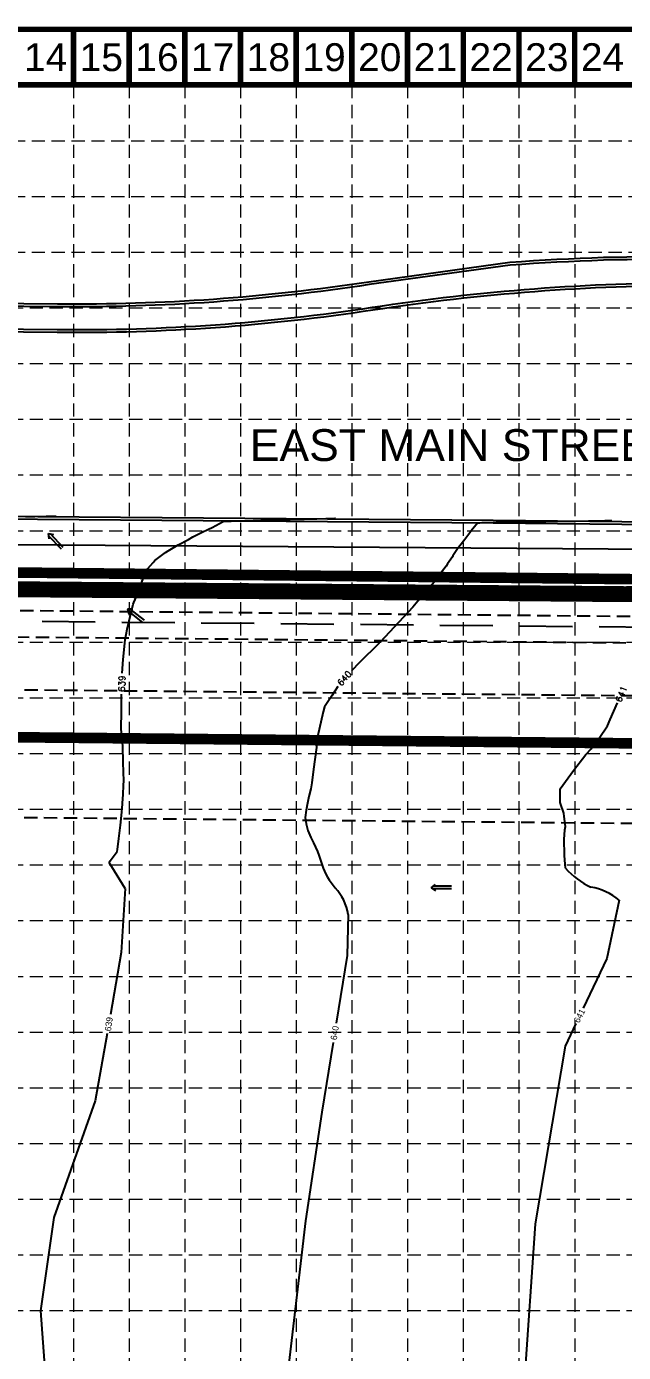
# Model space of a CAD drawing. Header units: feet. Extents: x 5061 to 5734, y 4682 to 5103.
# Drawn here: x 5209.9 to 5322.4, y 4853.1 to 5103 of the extents above; entities that cross this region are included whole.
import ezdxf
from ezdxf.enums import TextEntityAlignment as Align

# ---------------------------------------------------------------- set-up
doc = ezdxf.new("R2010")
doc.units = ezdxf.units.FT
doc.header["$LTSCALE"] = 20
doc.header["$MEASUREMENT"] = 0
for name, pattern in [('DASHDOT2', [0.5, 0.25, -0.125, 0, -0.125]), ('DASHED', [0.75, 0.5, -0.25]), ('HIDDEN', [0.1875, 0.125, -0.0625]), ('PHANTOM', [1.4375, 1, -0.0625, 0.125, -0.0625, 0.125, -0.0625])]:
    doc.linetypes.add(name, pattern=pattern)
for name, color, linetype in [('BASE', 7, 'Continuous'), ('E-BOUNDARY', 4, 'PHANTOM'), ('E-BOUNDARY-TXT', 2, 'Continuous'), ('E-ESMT', 2, 'HIDDEN'), ('E-PVMT', 2, 'Continuous'), ('EC', 35, 'Continuous'), ('GRID', 254, 'HIDDEN'), ('LIMITS OF DISTURBANCE', 1, 'HIDDEN'), ('P-EROSION', 4, 'DASHDOT2'), ('P-ESMT', 2, 'HIDDEN'), ('P-FLOW-ARROWS', 250, 'Continuous'), ('P-SANI', 14, 'DASHED')]:
    doc.layers.add(name, color=color, linetype=linetype)
doc.styles.add('Bdy-Street', font='swissk.ttf')
doc.styles.add('Contour-Txt', font='simplex.shx')
doc.styles.get("Standard").update_dxf_attribs({"font": 'ARIAL.TTF'})
doc.styles.add('TEXTM', font='arch-1.shx')

# ---------------------------------------------------------------- blocks, each defined once
blk = doc.blocks.new('df')
for p, q in [((0.001, 0.013), (0.177, 0.013)), ((0.194, 0.001), (0.153, 0.031)), ((0.194, 0.001), (0.153, -0.029)), ((0.001, -0.012), (0.177, -0.012))]:
    blk.add_line(p, q)

msp = doc.modelspace()

# ---------------------------------------------------------------- linework, layer by layer
at = {"layer": 'BASE', "const_width": 1.05}
for points in [[(5061.23, 4682.52), (5733.23, 4682.52), (5733.23, 5102.52), (5061.23, 5102.52)], [(5071.7, 4693.02), (5722.76, 4693), (5722.74, 5092.03), (5071.84, 5092.04)]]:
    msp.add_lwpolyline(points, close=True, dxfattribs=at)
for points in [[(5218.73, 5092.02), (5218.73, 5102.52)], [(5229.23, 5092.02), (5229.23, 5102.52)], [(5239.73, 5092.02), (5239.73, 5102.52)], [(5250.23, 5092.02), (5250.23, 5102.52)], [(5260.73, 5092.02), (5260.73, 5102.52)], [(5271.23, 5092.02), (5271.23, 5102.52)], [(5281.73, 5092.02), (5281.73, 5102.52)], [(5292.23, 5092.02), (5292.23, 5102.52)], [(5302.73, 5092.02), (5302.73, 5102.52)], [(5313.23, 5092.02), (5313.23, 5102.52)]]:
    msp.add_lwpolyline(points, dxfattribs=at)
at = {"layer": 'E-BOUNDARY', "color": 7, "linetype": 'Continuous'}
msp.add_line((5080.58, 4999.22), (5395.92, 4996.19), dxfattribs=at)
at = {"layer": 'E-ESMT', "color": 253}
msp.add_line((5080.41, 4989.23), (5684.55, 4983.41), dxfattribs=at)
at = {"layer": 'E-PVMT', "color": 7}
for p, q in [((5297.87, 5009.94), (5121.11, 5011.33)), ((5297.87, 5009.44), (5121.19, 5010.83)), ((5396.05, 5008.42), (5297.87, 5009.44)), ((5396.05, 5008.92), (5297.88, 5009.94)), ((5207.48, 5005.39), (5406.29, 5003.99)), ((5207.73, 5000.39), (5406.26, 4998.99))]:
    msp.add_line(p, q, dxfattribs=at)
for points in [[(5336.32, 5059.64, 0.021456), (5301.03, 5058.56), (5274.42, 5054.89, -0.04035), (5215.72, 5050.72), (5196.62, 5050.91), (5147.78, 5051.22), (5129.78, 5051.33, 0.823697), (5129.75, 5046.03), (5147.75, 5045.92), (5147.75, 5045.92)], [(5336.32, 5059.14, 0.021454), (5301.09, 5058.06), (5274.49, 5054.39, -0.040348), (5215.72, 5050.22), (5196.62, 5050.41), (5147.78, 5050.72), (5129.83, 5050.83, 0.80634), (5129.81, 5046.53), (5147.75, 5046.42)], [(5147.75, 5046.42), (5196.58, 5046.11), (5215.68, 5045.93, 0.040325), (5275.11, 5050.14, -0.037715), (5336.37, 5054.8, -0.037715)], [(5147.75, 5045.92), (5196.58, 5045.61), (5215.67, 5045.43, 0.040325), (5275.18, 5049.64, -0.037718), (5336.38, 5054.3, -0.037718)]]:
    msp.add_lwpolyline(points, format="xyb", dxfattribs=at)
at = {"layer": 'EC', "color": 35}
for p, q in [((5209.7, 5010.67, 638), (5210.89, 5010.69, 638)), ((5210.89, 5010.69, 638), (5211.47, 5010.7, 638)), ((5211.47, 5010.7, 638), (5213.57, 5010.73, 638)), ((5213.57, 5010.73, 638), (5215.46, 5010.76, 638)), ((5244.18, 5008.29, 639), (5244.86, 5008.65, 639)), ((5244.86, 5008.65, 639), (5246.95, 5009.76, 639)), ((5246.95, 5009.76, 639), (5250.04, 5009.85, 639)), ((5250.04, 5009.85, 639), (5250.52, 5009.86, 639)), ((5250.52, 5009.86, 639), (5251.16, 5009.88, 639)), ((5251.16, 5009.88, 639), (5254.08, 5009.97, 639)), ((5254.08, 5009.97, 639), (5256.21, 5010.03, 639)), ((5256.21, 5010.03, 639), (5257.62, 5010.07, 639)), ((5257.62, 5010.07, 639), (5259.59, 5010.12, 639)), ((5259.59, 5010.12, 639), (5261.13, 5010.16, 639)), ((5261.13, 5010.16, 639), (5262.23, 5010.19, 639)), ((5262.23, 5010.19, 639), (5264.64, 5010.26, 639)), ((5264.64, 5010.26, 639), (5268.03, 5010.35, 639)), ((5268.03, 5010.35, 639), (5268.16, 5010.35, 639)), ((5294.88, 5009.44, 640), (5293.72, 5007.97, 640)), ((5295.37, 5009.46, 640), (5294.88, 5009.44, 640)), ((5295.72, 5009.48, 640), (5295.37, 5009.46, 640)), ((5296.61, 5009.52, 640), (5295.72, 5009.48, 640)), ((5298.42, 5009.54, 640), (5296.61, 5009.52, 640)), ((5302.19, 5009.6, 640), (5298.42, 5009.54, 640)), ((5302.78, 5009.61, 640), (5302.19, 5009.6, 640)), ((5304.87, 5009.64, 640), (5302.78, 5009.61, 640)), ((5307.13, 5009.67, 640), (5304.87, 5009.64, 640)), ((5307.77, 5009.68, 640), (5307.13, 5009.67, 640)), ((5311.49, 5009.74, 640), (5307.77, 5009.68, 640)), ((5313.35, 5009.77, 640), (5311.49, 5009.74, 640)), ((5315.85, 5009.81, 640), (5313.35, 5009.77, 640)), ((5318.93, 5009.85, 640), (5315.85, 5009.81, 640)), ((5320.21, 5009.87, 640), (5318.93, 5009.85, 640)), ((5238.47, 5005.37, 639), (5240.4, 5006.38, 639)), ((5240.4, 5006.38, 639), (5241.22, 5006.83, 639)), ((5241.22, 5006.83, 639), (5242.88, 5007.67, 639)), ((5242.88, 5007.67, 639), (5244.18, 5008.29, 639)), ((5292.49, 5006.37, 640), (5291.6, 5005.17, 640)), ((5293.64, 5007.86, 640), (5292.49, 5006.37, 640)), ((5293.67, 5007.9, 640), (5293.64, 5007.86, 640)), ((5293.72, 5007.97, 640), (5293.67, 5007.9, 640)), ((5234.81, 5002.94, 639), (5236.07, 5003.9, 639)), ((5236.07, 5003.9, 639), (5236.61, 5004.23, 639)), ((5236.61, 5004.23, 639), (5238.47, 5005.37, 639)), ((5291.01, 5004.38, 640), (5290.28, 5003.28, 640)), ((5291.34, 5004.83, 640), (5291.01, 5004.38, 640)), ((5291.6, 5005.17, 640), (5291.34, 5004.83, 640)), ((5232.77, 5000.9, 639), (5233.77, 5002.04, 639)), ((5233.77, 5002.04, 639), (5234.09, 5002.41, 639)), ((5234.09, 5002.41, 639), (5234.81, 5002.94, 639)), ((5288.99, 5001.35, 640), (5288.15, 5000.2, 640)), ((5289.25, 5001.74, 640), (5288.99, 5001.35, 640)), ((5290.19, 5003.12, 640), (5289.25, 5001.74, 640)), ((5290.28, 5003.28, 640), (5290.19, 5003.12, 640)), ((5230.34, 4995.04, 639), (5231.8, 4998.8, 639)), ((5231.8, 4998.8, 639), (5232.77, 5000.9, 639)), ((5287.11, 4998.73, 640), (5285.18, 4996.51, 640)), ((5288.15, 5000.2, 640), (5287.11, 4998.73, 640)), ((5285.18, 4996.51, 640), (5283.65, 4994.73, 640)), ((5228.87, 4989.48, 639), (5229.97, 4994.15, 639)), ((5229.97, 4994.15, 639), (5230.1, 4994.5, 639)), ((5230.1, 4994.5, 639), (5230.34, 4995.04, 639)), ((5282.7, 4993.6, 640), (5280.08, 4990.8, 640)), ((5283.65, 4994.73, 640), (5282.7, 4993.6, 640)), ((5228.5, 4987.43, 639), (5228.87, 4989.48, 639)), ((5280.08, 4990.8, 640), (5276.54, 4987.03, 640)), ((5228.12, 4983.76, 639), (5228.5, 4987.43, 639)), ((5276.31, 4986.78, 640), (5272.65, 4983.18, 640)), ((5276.44, 4986.93, 640), (5276.31, 4986.78, 640)), ((5276.54, 4987.03, 640), (5276.44, 4986.93, 640)), ((5227.94, 4981.17, 639), (5228.12, 4983.76, 639)), ((5272.65, 4983.18, 640), (5271.17, 4981.63, 640)), ((5268.58, 4978.64, 640), (5267.42, 4976.87, 640)), ((5227.78, 4974.03, 639), (5227.81, 4977.21, 639)), ((5267.42, 4976.87, 640), (5266.08, 4974.84, 640)), ((5227.74, 4970.64, 639), (5227.78, 4974.03, 639)), ((5265.83, 4973.86, 640), (5264.74, 4969.19, 640)), ((5266.08, 4974.84, 640), (5265.83, 4973.86, 640)), ((5319.9, 4972.4, 641), (5321.3, 4975.56, 641)), ((5317.84, 4968.92, 641), (5319.42, 4971.21, 641)), ((5319.42, 4971.21, 641), (5319.9, 4972.4, 641)), ((5228.01, 4967.38, 639), (5227.74, 4970.64, 639)), ((5264.74, 4969.19, 640), (5264.55, 4967.18, 640)), ((5316.36, 4966.88, 641), (5317.84, 4968.92, 641)), ((5228.11, 4964.3, 639), (5228.01, 4967.38, 639)), ((5264.55, 4967.18, 640), (5263.97, 4963.06, 640)), ((5315.33, 4965.84, 641), (5316.36, 4966.88, 641)), ((5228.2, 4960.78, 639), (5228.11, 4964.3, 639)), ((5313.02, 4962.8, 641), (5315.33, 4965.84, 641)), ((5263.97, 4963.06, 640), (5263.7, 4960.49, 640)), ((5310.49, 4959.34, 641), (5313.02, 4962.8, 641)), ((5228.08, 4958.21, 639), (5228.14, 4960.12, 639)), ((5228.14, 4960.12, 639), (5228.2, 4960.78, 639)), ((5263.46, 4959.36, 640), (5263.13, 4957.92, 640)), ((5263.7, 4960.49, 640), (5263.46, 4959.36, 640)), ((5310.47, 4957.22, 641), (5310.49, 4959.34, 641)), ((5227.9, 4955.63, 639), (5228.01, 4957.57, 639)), ((5228.01, 4957.57, 639), (5228.08, 4958.21, 639)), ((5262.87, 4956.63, 640), (5262.61, 4955.35, 640)), ((5263.13, 4957.92, 640), (5262.87, 4956.63, 640)), ((5310.47, 4956.76, 641), (5310.47, 4957.22, 641)), ((5311.2, 4954.8, 641), (5310.47, 4956.76, 641)), ((5227.65, 4953.06, 639), (5227.83, 4955.04, 639)), ((5227.83, 4955.04, 639), (5227.9, 4955.63, 639)), ((5262.61, 4955.35, 640), (5262.4, 4953.94, 640)), ((5262.4, 4953.94, 640), (5262.59, 4952.77, 640)), ((5311.23, 4954.15, 641), (5311.2, 4954.8, 641)), ((5311.49, 4952.27, 641), (5311.23, 4954.15, 641)), ((5227.36, 4950.49, 639), (5227.59, 4952.52, 639)), ((5227.59, 4952.52, 639), (5227.65, 4953.06, 639)), ((5262.59, 4952.77, 640), (5262.92, 4951.48, 640)), ((5262.92, 4951.48, 640), (5263.5, 4950.18, 640)), ((5311.23, 4949.83, 641), (5311.4, 4951.61, 641)), ((5311.4, 4951.61, 641), (5311.49, 4952.27, 641)), ((5227.03, 4947.92, 639), (5227.3, 4950.02, 639)), ((5227.3, 4950.02, 639), (5227.36, 4950.49, 639)), ((5263.5, 4950.18, 640), (5264, 4949.18, 640)), ((5264, 4949.18, 640), (5264.76, 4947.57, 640)), ((5311.24, 4949.22, 641), (5311.23, 4949.83, 641)), ((5311.29, 4947.48, 641), (5311.24, 4949.22, 641)), ((5225.67, 4945.76, 639), (5226.99, 4947.52, 639)), ((5226.99, 4947.52, 639), (5227.03, 4947.92, 639)), ((5264.76, 4947.57, 640), (5265.01, 4946.87, 640)), ((5265.01, 4946.87, 640), (5265.61, 4944.97, 640)), ((5311.34, 4946.82, 641), (5311.29, 4947.48, 641)), ((5311.44, 4945.15, 641), (5311.34, 4946.82, 641)), ((5225.47, 4945.49, 639), (5225.51, 4945.54, 639)), ((5228.47, 4940.6, 639), (5225.47, 4945.49, 639)), ((5225.51, 4945.54, 639), (5225.67, 4945.76, 639)), ((5311.48, 4944.43, 641), (5311.44, 4945.15, 641)), ((5228.47, 4940.6, 639), (5227.74, 4928.5, 639)), ((5321.62, 4938.39, 641), (5319.27, 4927.4, 641)), ((5270.55, 4935.65, 640), (5270.36, 4927.93, 640)), ((5227.74, 4928.5, 639), (5225.69, 4916.8, 639)), ((5270.36, 4927.93, 640), (5268.28, 4915.17, 640)), ((5319.27, 4927.4, 641), (5314.82, 4918, 641)), ((5313.46, 4915.14, 641), (5311.43, 4910.84, 641)), ((5225.07, 4913.22, 639), (5222.84, 4900.53, 639)), ((5267.68, 4911.53, 640), (5265.55, 4898.44, 640)), ((5311.43, 4910.84, 641), (5305.79, 4877.34, 641)), ((5222.84, 4900.53, 639), (5215.02, 4878.56, 639)), ((5265.55, 4898.44, 640), (5262.47, 4877.91, 640)), ((5215.02, 4878.56, 639), (5212.52, 4860.98, 639)), ((5262.47, 4877.91, 640), (5258.25, 4841.54, 640)), ((5305.79, 4877.34, 641), (5302.9, 4836.11, 641)), ((5212.52, 4860.98, 639), (5214.93, 4828.23, 639))]:
    msp.add_line(p, q, dxfattribs=at)
for centre, radius, start, end in [((5277.97, 4949.26, 640), 13.09, 199.1234, 220.8436), ((5321.81, 4953.27, 641), 13.59, 220.5772, 246.1119), ((5261.24, 4934.21, 640), 9.42, 8.7771, 43.5047), ((5314.31, 4929.57, 641), 11.45, 50.3918, 80.0019)]:
    msp.add_arc(centre, radius, start, end, dxfattribs=at)
at = {"layer": 'GRID', "color": 252, "linetype": 'HIDDEN', "lineweight": 0}
for p, q in [((5218.73, 5092.02), (5218.73, 4724.47)), ((5229.23, 5092.02), (5229.23, 4724.47)), ((5239.73, 5092.02), (5239.73, 4724.47)), ((5250.23, 5092.02), (5250.23, 4724.47)), ((5260.73, 5092.02), (5260.73, 4724.47)), ((5271.23, 5092.02), (5271.23, 4724.47)), ((5281.73, 5092.02), (5281.73, 4724.47)), ((5292.23, 5092.02), (5292.23, 4724.47)), ((5302.73, 5092.02), (5302.73, 4724.47)), ((5313.23, 5092.02), (5313.23, 4724.47)), ((5072.11, 5081.49), (5723.11, 5081.49)), ((5072.11, 5070.99), (5723.11, 5070.99)), ((5072.11, 5060.49), (5723.11, 5060.49)), ((5071.73, 5050.02), (5722.73, 5050.02)), ((5071.73, 5039.52), (5722.73, 5039.52)), ((5071.73, 5029.02), (5722.73, 5029.02)), ((5071.73, 5018.52), (5722.73, 5018.52)), ((5071.73, 5008.02), (5722.73, 5008.02)), ((5071.73, 4997.52), (5722.73, 4997.52)), ((5071.73, 4987.02), (5722.73, 4987.02)), ((5071.73, 4976.52), (5722.73, 4976.52)), ((5071.73, 4966.02), (5722.73, 4966.02)), ((5071.73, 4955.52), (5722.73, 4955.52)), ((5071.73, 4945.02), (5722.73, 4945.02)), ((5071.73, 4934.52), (5722.73, 4934.52)), ((5071.73, 4924.02), (5722.73, 4924.02)), ((5071.73, 4913.52), (5722.73, 4913.52)), ((5071.73, 4903.02), (5722.73, 4903.02)), ((5071.73, 4892.52), (5722.73, 4892.52)), ((5071.73, 4882.02), (5722.73, 4882.02)), ((5071.73, 4871.52), (5722.73, 4871.52)), ((5071.73, 4861.02), (5722.73, 4861.02))]:
    msp.add_line(p, q, dxfattribs=at)
at = {"layer": 'LIMITS OF DISTURBANCE', "ltscale": 3, "const_width": 2}
msp.add_lwpolyline([(5685.93, 4995.54), (5595.95, 4996.99), (5595.95, 5009.78), (5541.56, 5009.74), (5541.3, 4997.36), (5447.76, 4997.85), (5447.85, 5009.27), (5394.06, 5010.28), (5393.88, 4998.13), (5113.38, 5001.15, 0.548571), (5110.02, 4988.18), (5112.5, 4983.81), (5122.12, 4977.54), (5191.33, 4969.25), (5346.21, 4967.72), (5346.53, 4955.27), (5347.83, 4945.73), (5351.87, 4931.02), (5354.54, 4924.41), (5392.72, 4898.64), (5391.9, 4796.89), (5682.41, 4795.09)], format="xyb", close=True, dxfattribs=at)
at = {"layer": 'P-EROSION', "color": 200, "linetype": 'Continuous', "ltscale": 0.5, "const_width": 3, "flags": 128}
msp.add_lwpolyline([(5421.5, 4995.27), (5114.94, 4997.72), (5111.81, 4992.63), (5114.75, 4986.16), (5122.59, 4981.26), (5190.42, 4972.44)], dxfattribs=at)
at = {"layer": 'P-ESMT', "color": 253}
for p, q in [((5099.94, 4994.04), (5395.87, 4991.19)), ((5395.73, 4976.19), (5134.65, 4978.7)), ((5134.42, 4954.7), (5395.5, 4952.19))]:
    msp.add_line(p, q, dxfattribs=at)
at = {"layer": 'P-SANI'}
msp.add_line((5167.83, 4991.38), (5395.85, 4989.19), dxfattribs=at)

# ---------------------------------------------------------------- block references
at = {"layer": 'P-FLOW-ARROWS', "color": 7, "xscale": 20, "yscale": 20, "zscale": 20}
for p, rotation in [((5216.65, 5004.68), 133.789369188509), ((5232, 4990.93), 142.33775125376), ((5290.03, 4940.75), 180)]:
    msp.add_blockref('df', p, dxfattribs=dict(at, rotation=rotation))

# ---------------------------------------------------------------- texts
at = {"layer": 'BASE'}
for s, p in [('14', (5213.48, 5097.27)), ('15', (5223.98, 5097.27)), ('16', (5234.48, 5097.27)), ('17', (5244.98, 5097.27)), ('18', (5255.48, 5097.27)), ('19', (5265.98, 5097.27)), ('20', (5276.48, 5097.27)), ('21', (5286.98, 5097.27)), ('22', (5297.48, 5097.27)), ('23', (5307.98, 5097.27)), ('24', (5318.48, 5097.27))]:
    msp.add_text(s, height=5.25, dxfattribs=at).set_placement(p, align=Align.MIDDLE_CENTER)
at = {"layer": 'E-BOUNDARY-TXT', "color": 7, "insert": (5292.26, 5027.15), "char_height": 3, "width": 106.636, "attachment_point": 2, "line_spacing_factor": 0.75, "style": 'Bdy-Street'}
msp.add_mtext('{\\H2x;EAST MAIN STREET }', dxfattribs=at)
at = {"layer": 'EC', "color": 35}
for s, rotation, style, p in [('640', 49.096, 'Contour-Txt', (5269.81, 4980.19, 640)), ('639', 88.0571, 'Contour-Txt', (5227.86, 4979.19, 639)), ('641', 67.1003, 'Contour-Txt', (5322.01, 4977.23, 641)), ('639', 81.8939, 'TEXTM', (5225.38, 4915.01, 639)), ('641', 62.8366, 'TEXTM', (5314.14, 4916.57, 641)), ('640', 81.2803, 'TEXTM', (5267.98, 4913.35, 640))]:
    msp.add_text(s, height=1.2, rotation=rotation, dxfattribs=dict(at, style=style)).set_placement(p, align=Align.MIDDLE_CENTER)

doc.saveas('drawing.dxf')
